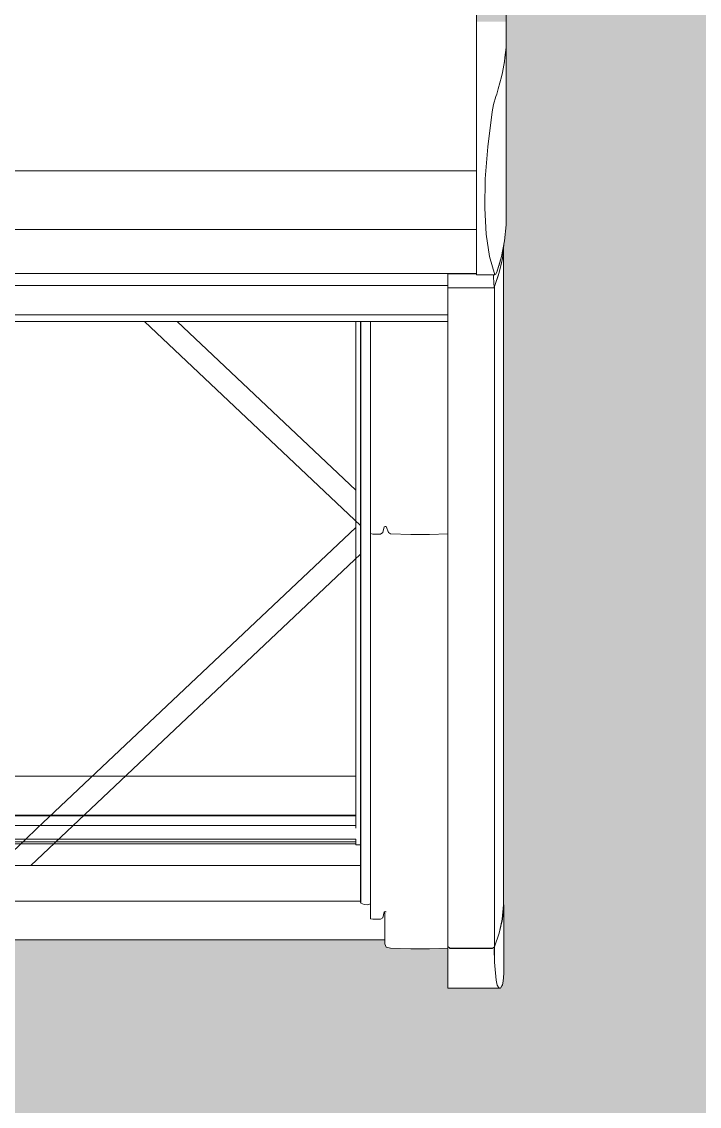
# Model space of a CAD drawing. Header units: metres. Extents: x -208 to 1512, y -277 to 123.
# Drawn here: x 827.632 to 828.219, y -12.988 to -12.049 of the extents above; entities that cross this region are included whole.
import ezdxf

# ---------------------------------------------------------------- set-up
doc = ezdxf.new("R2010")
doc.units = ezdxf.units.M
doc.header["$MEASUREMENT"] = 0
doc.linetypes.add('Wipeout_Contour', pattern=[1, 0, -1])
for name, color, linetype in [('325 Dachfenster', 7, 'Continuous'), ('330 Dachaufbau', 7, 'Continuous'), ('918 Lageplan Beschriftung.x', 7, 'Continuous')]:
    doc.layers.add(name, color=color, linetype=linetype)

# ---------------------------------------------------------------- blocks, each defined once
blk = doc.blocks.new('Dachfläche_65_5', base_point=(831.51728, -10.4))
at = {"layer": '330 Dachaufbau', "linetype": 'Continuous', "lineweight": 0, "true_color": 0x000000}
h = blk.add_hatch(color=18, dxfattribs=at)
h.paths.add_polyline_path([(831.51728, -13.58499), (828.57228, -13.58499), (828.57228, -11.155), (831.51728, -11.155), (831.51728, -10.4), (825.29541, -10.4), (825.31254, -15.07), (826.27442, -15.07), (826.27442, -14.22801), (828.02442, -14.22801), (828.02442, -15.07), (828.70279, -15.07), (828.70279, -14.22801), (830.45279, -14.22801), (830.45279, -15.07), (831.51728, -15.07)])
h.paths.add_polyline_path([(826.32035, -12.8025), (826.32035, -11.20127), (828.02035, -11.20127), (828.02035, -12.8025)], flags=0)
at = {"color": 254, "linetype": 'Wipeout_Contour', "lineweight": 0, "ltscale": 3309.07405}
blk.add_wipeout([(828.02035, -12.72472), (826.32035, -12.72472), (826.32035, -12.7424), (828.02035, -12.7424)], dxfattribs=at).dxf.layer = '330 Dachaufbau'
at = {"color": 254, "linetype": 'Wipeout_Contour', "lineweight": 0, "ltscale": 3309.077542}
blk.add_wipeout([(828.02035, -12.77776), (826.32035, -12.77776), (826.32035, -12.8025), (828.02035, -12.8025)], dxfattribs=at).dxf.layer = '330 Dachaufbau'
at = {"layer": '330 Dachaufbau', "color": 7, "linetype": 'Continuous', "lineweight": 18, "flags": 128}
for points in [[(828.02035, -12.72472), (826.32035, -12.72472)], [(826.32035, -12.8025), (828.02035, -12.8025)]]:
    blk.add_lwpolyline(points, dxfattribs=at)
at = {"color": 254, "linetype": 'Wipeout_Contour', "lineweight": 0, "ltscale": 3309.075686}
blk.add_wipeout([(828.02035, -12.7424), (826.32035, -12.7424), (826.32035, -12.77776), (828.02035, -12.77776)], dxfattribs=at).dxf.layer = '330 Dachaufbau'
at = {"layer": '330 Dachaufbau', "color": 7, "linetype": 'Continuous', "lineweight": 18, "flags": 128}
blk.add_lwpolyline([(828.02035, -12.8025), (828.02035, -11.20127)], dxfattribs=at)
blk = doc.blocks.new('VELUX SlopeRoofBundle[46]_5', base_point=(825.25728, 0))
at = {"color": 254, "linetype": 'Wipeout_Contour', "lineweight": 0, "ltscale": 6625.095433}
blk.add_wipeout([(828.05173, -12.1902), (828.05173, -12.20866), (828.05177, -12.13498), (828.05177, -12.04348), (828.05176, -12.04136), (828.05176, -12.04871), (828.05175, -12.05748), (828.05173, -12.07098)], dxfattribs=at).dxf.layer = '325 Dachfenster'
at = {"color": 254, "linetype": 'Wipeout_Contour', "lineweight": 0, "ltscale": 3312.694996}
blk.add_wipeout([(828.02613, -12.1849), (828.03375, -12.1849), (828.03583, -12.15704), (828.02613, -12.15704)], dxfattribs=at).dxf.layer = '325 Dachfenster'
at = {"color": 254, "linetype": 'Wipeout_Contour', "lineweight": 0, "ltscale": 3312.779445}
blk.add_wipeout([(828.02613, -12.26813), (828.04199, -12.26813), (828.03749, -12.25214), (828.02613, -12.25214)], dxfattribs=at).dxf.layer = '325 Dachfenster'
at = {"color": 254, "linetype": 'Wipeout_Contour', "lineweight": 0, "ltscale": 3312.153842}
blk.add_wipeout([(827.94623, -12.30851), (827.94493, -12.30851), (827.94493, -12.49136), (827.94623, -12.4862)], dxfattribs=at).dxf.layer = '325 Dachfenster'
at = {"color": 254, "linetype": 'Wipeout_Contour', "lineweight": 0, "ltscale": 4139.936155}
blk.add_wipeout([(828.00133, -12.30851), (827.98543, -12.30851), (827.98543, -12.49291), (828.00133, -12.4924), (828.00133, -12.36219)], dxfattribs=at).dxf.layer = '325 Dachfenster'
at = {"color": 254, "linetype": 'Wipeout_Contour', "lineweight": 0, "ltscale": 3310.891796}
blk.add_wipeout([(827.32273, -12.77972), (827.92553, -12.77972), (827.92553, -12.77965), (827.32273, -12.77965)], dxfattribs=at).dxf.layer = '325 Dachfenster'
at = {"color": 254, "linetype": 'Wipeout_Contour', "lineweight": 0, "ltscale": 4140.188047}
blk.add_wipeout([(828.00133, -12.88558), (828.00133, -12.88593), (828.04683, -12.88593), (828.04583, -12.88563), (828.04554, -12.88558)], dxfattribs=at).dxf.layer = '325 Dachfenster'
at = {"color": 254, "linetype": 'Wipeout_Contour', "lineweight": 0, "ltscale": 3312.507624}
blk.add_wipeout([(828.02613, -12.04871), (828.02613, -12.05748), (828.05175, -12.05748), (828.05176, -12.04871)], dxfattribs=at).dxf.layer = '325 Dachfenster'
at = {"color": 254, "linetype": 'Wipeout_Contour', "lineweight": 0, "ltscale": 4140.922845}
blk.add_wipeout([(828.04783, -12.09654), (828.04783, -12.25219), (828.05043, -12.23853), (828.05043, -12.08318), (828.04851, -12.09276)], dxfattribs=at).dxf.layer = '325 Dachfenster'
at = {"color": 254, "linetype": 'Wipeout_Contour', "lineweight": 0, "ltscale": 3312.762684}
blk.add_wipeout([(828.02613, -12.12692), (828.02613, -12.15704), (828.03583, -12.15704), (828.03957, -12.12692)], dxfattribs=at).dxf.layer = '325 Dachfenster'
at = {"color": 254, "linetype": 'Wipeout_Contour', "lineweight": 0, "ltscale": 3312.741485}
blk.add_wipeout([(828.02613, -12.23277), (828.02613, -12.25214), (828.03749, -12.25214), (828.0346, -12.23277)], dxfattribs=at).dxf.layer = '325 Dachfenster'
at = {"color": 254, "linetype": 'Wipeout_Contour', "lineweight": 0, "ltscale": 3312.130203}
blk.add_wipeout([(827.94283, -12.30851), (827.93623, -12.30851), (827.93623, -12.49263), (827.94283, -12.49263)], dxfattribs=at).dxf.layer = '325 Dachfenster'
at = {"color": 254, "linetype": 'Wipeout_Contour', "lineweight": 0, "ltscale": 3312.166839}
blk.add_wipeout([(827.94983, -12.30851), (827.94783, -12.30851), (827.94783, -12.48613), (827.94983, -12.49129)], dxfattribs=at).dxf.layer = '325 Dachfenster'
at = {"color": 254, "linetype": 'Wipeout_Contour', "lineweight": 0, "ltscale": 3310.891966}
blk.add_wipeout([(827.32273, -12.77972), (827.32273, -12.78516), (827.92553, -12.78516), (827.92553, -12.77972)], dxfattribs=at).dxf.layer = '325 Dachfenster'
at = {"color": 254, "linetype": 'Wipeout_Contour', "lineweight": 0, "ltscale": 3312.525722}
blk.add_wipeout([(828.00133, -12.88323), (828.00133, -12.88558), (828.04554, -12.88558), (828.04413, -12.88323)], dxfattribs=at).dxf.layer = '325 Dachfenster'
at = {"color": 254, "linetype": 'Wipeout_Contour', "lineweight": 0, "ltscale": 4140.924485}
blk.add_wipeout([(828.05078, -12.07961), (828.05043, -12.08318), (828.05043, -12.23853), (828.05173, -12.22463), (828.05173, -12.07098)], dxfattribs=at).dxf.layer = '325 Dachfenster'
at = {"color": 254, "linetype": 'Wipeout_Contour', "lineweight": 0, "ltscale": 3310.854867}
blk.add_wipeout([(827.22213, -12.15612), (827.22213, -12.17783), (828.02613, -12.17783), (828.02613, -12.15612)], dxfattribs=at).dxf.layer = '325 Dachfenster'
at = {"color": 254, "linetype": 'Wipeout_Contour', "lineweight": 0, "ltscale": 3312.63219}
blk.add_wipeout([(828.02613, -12.21028), (828.02613, -12.23277), (828.0346, -12.23277), (828.03332, -12.21028)], dxfattribs=at).dxf.layer = '325 Dachfenster'
at = {"color": 254, "linetype": 'Wipeout_Contour', "lineweight": 0, "ltscale": 3312.113153}
blk.add_wipeout([(827.93623, -12.30851), (827.93433, -12.30851), (827.93433, -12.49214), (827.93623, -12.49263)], dxfattribs=at).dxf.layer = '325 Dachfenster'
at = {"color": 254, "linetype": 'Wipeout_Contour', "lineweight": 0, "ltscale": 3312.147462}
blk.add_wipeout([(827.94283, -12.30851), (827.94283, -12.49263), (827.94493, -12.49136), (827.94493, -12.30851)], dxfattribs=at).dxf.layer = '325 Dachfenster'
at = {"color": 254, "linetype": 'Wipeout_Contour', "lineweight": 0, "ltscale": 3312.51381}
blk.add_wipeout([(828.00133, -12.87902), (828.00133, -12.88323), (828.04413, -12.88323), (828.04317, -12.87902)], dxfattribs=at).dxf.layer = '325 Dachfenster'
at = {"color": 254, "linetype": 'Wipeout_Contour', "lineweight": 0, "ltscale": 3312.508167}
blk.add_wipeout([(828.02613, -12.05748), (828.02613, -12.0678), (828.05174, -12.0678), (828.05175, -12.05748)], dxfattribs=at).dxf.layer = '325 Dachfenster'
at = {"color": 254, "linetype": 'Wipeout_Contour', "lineweight": 0, "ltscale": 3312.535101}
blk.add_wipeout([(828.02613, -12.1849), (828.02613, -12.21028), (828.03332, -12.21028), (828.03375, -12.1849)], dxfattribs=at).dxf.layer = '325 Dachfenster'
at = {"color": 254, "linetype": 'Wipeout_Contour', "lineweight": 0, "ltscale": 3312.158374}
blk.add_wipeout([(827.94703, -12.30851), (827.94623, -12.30851), (827.94623, -12.4862), (827.94703, -12.48591)], dxfattribs=at).dxf.layer = '325 Dachfenster'
at = {"color": 254, "linetype": 'Wipeout_Contour', "lineweight": 0, "ltscale": 3312.128909}
blk.add_wipeout([(827.93433, -12.82582), (827.93623, -12.82632), (827.93623, -12.49263), (827.93433, -12.49214)], dxfattribs=at).dxf.layer = '325 Dachfenster'
at = {"color": 254, "linetype": 'Wipeout_Contour', "lineweight": 0, "ltscale": 3312.517537}
blk.add_wipeout([(828.00133, -12.87902), (828.04317, -12.87902), (828.04196, -12.8665), (828.00133, -12.8665)], dxfattribs=at).dxf.layer = '325 Dachfenster'
at = {"color": 254, "linetype": 'Wipeout_Contour', "lineweight": 0, "ltscale": 3310.848278}
blk.add_wipeout([(827.22213, -12.05005), (827.22213, -12.05875), (828.02613, -12.05875), (828.02613, -12.05005)], dxfattribs=at).dxf.layer = '325 Dachfenster'
at = {"color": 254, "linetype": 'Wipeout_Contour', "lineweight": 0, "ltscale": 9936.768525}
blk.add_wipeout([(828.03332, -12.21028), (828.0346, -12.23277), (828.03749, -12.25214), (828.04199, -12.26813), (828.04263, -12.26784), (828.04373, -12.26568), (828.04373, -12.11157), (828.04297, -12.11348), (828.04089, -12.12034), (828.03957, -12.12692), (828.03583, -12.15704), (828.03375, -12.1849)], dxfattribs=at).dxf.layer = '325 Dachfenster'
at = {"color": 254, "linetype": 'Wipeout_Contour', "lineweight": 0, "ltscale": 3312.161579}
blk.add_wipeout([(827.94783, -12.30851), (827.94703, -12.30851), (827.94703, -12.48591), (827.94783, -12.48613)], dxfattribs=at).dxf.layer = '325 Dachfenster'
at = {"color": 254, "linetype": 'Wipeout_Contour', "lineweight": 0, "ltscale": 3310.847806}
blk.add_wipeout([(827.22213, -12.04256), (827.22213, -12.05005), (828.02613, -12.05005), (828.02613, -12.04256)], dxfattribs=at).dxf.layer = '325 Dachfenster'
at = {"color": 254, "linetype": 'Wipeout_Contour', "lineweight": 0, "ltscale": 4140.897605}
blk.add_wipeout([(828.04485, -12.10691), (828.04373, -12.11157), (828.04373, -12.26568), (828.04783, -12.25219), (828.04783, -12.09654)], dxfattribs=at).dxf.layer = '325 Dachfenster'
at = {"color": 254, "linetype": 'Wipeout_Contour', "lineweight": 0, "ltscale": 3312.213744}
blk.add_wipeout([(827.96923, -12.30851), (827.95163, -12.30851), (827.95163, -12.49235), (827.96923, -12.49291)], dxfattribs=at).dxf.layer = '325 Dachfenster'
at = {"layer": '325 Dachfenster', "linetype": 'Continuous', "lineweight": 0, "flags": 128}
for points in [[(828.05173, -12.20866), (828.05177, -12.13498)], [(828.05173, -12.22329), (828.05173, -12.20866)]]:
    blk.add_lwpolyline(points, dxfattribs=at)
at = {"color": 254, "linetype": 'Wipeout_Contour', "lineweight": 0, "ltscale": 4140.246538}
blk.add_wipeout([(828.02613, -12.07961), (828.02613, -12.09276), (828.04851, -12.09276), (828.05043, -12.08318), (828.05078, -12.07961)], dxfattribs=at).dxf.layer = '325 Dachfenster'
at = {"color": 254, "linetype": 'Wipeout_Contour', "lineweight": 0, "ltscale": 3312.458558}
blk.add_wipeout([(828.00133, -12.27933), (828.0413, -12.27933), (828.04093, -12.27016), (828.00133, -12.27016)], dxfattribs=at).dxf.layer = '325 Dachfenster'
at = {"color": 254, "linetype": 'Wipeout_Contour', "lineweight": 0, "ltscale": 3312.174881}
blk.add_wipeout([(827.95163, -12.30851), (827.94983, -12.30851), (827.94983, -12.49129), (827.95163, -12.49235)], dxfattribs=at).dxf.layer = '325 Dachfenster'
at = {"color": 254, "linetype": 'Wipeout_Contour', "lineweight": 0, "ltscale": 3312.281392}
blk.add_wipeout([(827.96923, -12.30851), (827.96923, -12.49291), (827.98543, -12.49291), (827.98543, -12.30851)], dxfattribs=at).dxf.layer = '325 Dachfenster'
at = {"color": 254, "linetype": 'Wipeout_Contour', "lineweight": 0, "ltscale": 4140.181202}
blk.add_wipeout([(828.02613, -12.0678), (828.02613, -12.07961), (828.05078, -12.07961), (828.05173, -12.07098), (828.05174, -12.0678)], dxfattribs=at).dxf.layer = '325 Dachfenster'
at = {"color": 254, "linetype": 'Wipeout_Contour', "lineweight": 0, "ltscale": 4140.32703}
blk.add_wipeout([(828.02613, -12.09276), (828.02613, -12.10691), (828.04485, -12.10691), (828.04783, -12.09654), (828.04851, -12.09276)], dxfattribs=at).dxf.layer = '325 Dachfenster'
at = {"color": 254, "linetype": 'Wipeout_Contour', "lineweight": 0, "ltscale": 3312.418991}
blk.add_wipeout([(828.02613, -12.26692), (828.00133, -12.26692), (828.00133, -12.26721), (828.02613, -12.26721)], dxfattribs=at).dxf.layer = '325 Dachfenster'
at = {"color": 254, "linetype": 'Wipeout_Contour', "lineweight": 0, "ltscale": 3312.169864}
blk.add_wipeout([(827.94493, -12.49136), (827.94493, -12.82504), (827.94623, -12.81988), (827.94623, -12.4862)], dxfattribs=at).dxf.layer = '325 Dachfenster'
at = {"layer": '325 Dachfenster', "linetype": 'Continuous', "lineweight": 0, "flags": 128}
blk.add_lwpolyline([(828.05177, -12.13498), (828.05177, -12.04348)], dxfattribs=at)
at = {"color": 254, "linetype": 'Wipeout_Contour', "lineweight": 0, "ltscale": 3310.84883}
blk.add_wipeout([(827.22213, -12.069), (828.02613, -12.069), (828.02613, -12.05875), (827.22213, -12.05875)], dxfattribs=at).dxf.layer = '325 Dachfenster'
at = {"color": 254, "linetype": 'Wipeout_Contour', "lineweight": 0, "ltscale": 4140.290223}
blk.add_wipeout([(828.02613, -12.10691), (828.02613, -12.11348), (828.04297, -12.11348), (828.04373, -12.11157), (828.04485, -12.10691)], dxfattribs=at).dxf.layer = '325 Dachfenster'
at = {"color": 254, "linetype": 'Wipeout_Contour', "lineweight": 0, "ltscale": 4968.424635}
blk.add_wipeout([(828.00133, -12.27016), (828.04093, -12.27016), (828.04093, -12.26813), (828.02613, -12.26813), (828.02613, -12.26721), (828.00133, -12.26721)], dxfattribs=at).dxf.layer = '325 Dachfenster'
at = {"color": 254, "linetype": 'Wipeout_Contour', "lineweight": 0, "ltscale": 3312.182863}
blk.add_wipeout([(827.94783, -12.81985), (827.94983, -12.82501), (827.94983, -12.49129), (827.94783, -12.48613)], dxfattribs=at).dxf.layer = '325 Dachfenster'
at = {"color": 254, "linetype": 'Wipeout_Contour', "lineweight": 0, "ltscale": 3312.145921}
blk.add_wipeout([(827.93623, -12.49263), (827.93623, -12.82632), (827.94283, -12.82632), (827.94283, -12.49263)], dxfattribs=at).dxf.layer = '325 Dachfenster'
at = {"color": 254, "linetype": 'Wipeout_Contour', "lineweight": 0, "ltscale": 3310.849471}
blk.add_wipeout([(828.02613, -12.069), (827.22213, -12.069), (827.22213, -12.08074), (828.02613, -12.08074)], dxfattribs=at).dxf.layer = '325 Dachfenster'
at = {"color": 254, "linetype": 'Wipeout_Contour', "lineweight": 0, "ltscale": 3312.615012}
blk.add_wipeout([(828.02613, -12.11348), (828.02613, -12.12034), (828.04089, -12.12034), (828.04297, -12.11348)], dxfattribs=at).dxf.layer = '325 Dachfenster'
at = {"color": 254, "linetype": 'Wipeout_Contour', "lineweight": 0, "ltscale": 3310.86029}
blk.add_wipeout([(827.22213, -12.2508), (827.22213, -12.26692), (828.02613, -12.26692), (828.02613, -12.2508)], dxfattribs=at).dxf.layer = '325 Dachfenster'
at = {"color": 254, "linetype": 'Wipeout_Contour', "lineweight": 0, "ltscale": 4968.889381}
blk.add_wipeout([(828.04093, -12.27016), (828.0413, -12.27933), (828.04138, -12.27924), (828.04183, -12.27806), (828.04183, -12.26813), (828.04093, -12.26813)], dxfattribs=at).dxf.layer = '325 Dachfenster'
at = {"color": 254, "linetype": 'Wipeout_Contour', "lineweight": 0, "ltscale": 3312.163276}
blk.add_wipeout([(827.94283, -12.82632), (827.94493, -12.82504), (827.94493, -12.49136), (827.94283, -12.49263)], dxfattribs=at).dxf.layer = '325 Dachfenster'
at = {"color": 254, "linetype": 'Wipeout_Contour', "lineweight": 0, "ltscale": 3310.850192}
blk.add_wipeout([(827.22213, -12.08074), (827.22213, -12.09368), (828.02613, -12.09368), (828.02613, -12.08074)], dxfattribs=at).dxf.layer = '325 Dachfenster'
at = {"color": 254, "linetype": 'Wipeout_Contour', "lineweight": 0, "ltscale": 3312.577616}
blk.add_wipeout([(828.02613, -12.12034), (828.02613, -12.12692), (828.03957, -12.12692), (828.04089, -12.12034)], dxfattribs=at).dxf.layer = '325 Dachfenster'
at = {"color": 254, "linetype": 'Wipeout_Contour', "lineweight": 0, "ltscale": 3310.859185}
blk.add_wipeout([(827.22213, -12.22959), (827.22213, -12.2508), (828.02613, -12.2508), (828.02613, -12.22959)], dxfattribs=at).dxf.layer = '325 Dachfenster'
at = {"color": 254, "linetype": 'Wipeout_Contour', "lineweight": 0, "ltscale": 5797.722102}
blk.add_wipeout([(828.04199, -12.26813), (828.04183, -12.26813), (828.04183, -12.27806), (828.04583, -12.26611), (828.04583, -12.25877), (828.04373, -12.26568), (828.04263, -12.26784)], dxfattribs=at).dxf.layer = '325 Dachfenster'
at = {"color": 254, "linetype": 'Wipeout_Contour', "lineweight": 0, "ltscale": 3312.173921}
blk.add_wipeout([(827.94623, -12.4862), (827.94623, -12.81988), (827.94703, -12.8196), (827.94703, -12.48591)], dxfattribs=at).dxf.layer = '325 Dachfenster'
at = {"color": 254, "linetype": 'Wipeout_Contour', "lineweight": 0, "ltscale": 3310.850981}
blk.add_wipeout([(827.22213, -12.10775), (828.02613, -12.10775), (828.02613, -12.09368), (827.22213, -12.09368)], dxfattribs=at).dxf.layer = '325 Dachfenster'
at = {"color": 254, "linetype": 'Wipeout_Contour', "lineweight": 0, "ltscale": 3310.853355}
blk.add_wipeout([(827.22213, -12.12635), (827.22213, -12.15612), (828.02613, -12.15612), (828.02613, -12.12635)], dxfattribs=at).dxf.layer = '325 Dachfenster'
at = {"color": 254, "linetype": 'Wipeout_Contour', "lineweight": 0, "ltscale": 3310.858532}
blk.add_wipeout([(827.22213, -12.22874), (827.22213, -12.22959), (828.02613, -12.22959), (828.02613, -12.22874)], dxfattribs=at).dxf.layer = '325 Dachfenster'
at = {"color": 254, "linetype": 'Wipeout_Contour', "lineweight": 0, "ltscale": 4140.443775}
blk.add_wipeout([(828.04583, -12.26611), (828.04853, -12.25394), (828.04853, -12.24851), (828.04783, -12.25219), (828.04583, -12.25877)], dxfattribs=at).dxf.layer = '325 Dachfenster'
at = {"color": 254, "linetype": 'Wipeout_Contour', "lineweight": 0, "ltscale": 4967.536946}
blk.add_wipeout([(827.94703, -12.8196), (827.94773, -12.81978), (827.94773, -12.81982), (827.94783, -12.81985), (827.94783, -12.48613), (827.94703, -12.48591)], dxfattribs=at).dxf.layer = '325 Dachfenster'
at = {"layer": '325 Dachfenster', "linetype": 'Continuous', "lineweight": 0, "flags": 128}
for points in [[(827.94623, -12.4862), (827.94703, -12.48591)], [(827.94703, -12.48591), (827.94783, -12.48613)], [(827.94283, -12.49263), (827.94493, -12.49136)]]:
    blk.add_lwpolyline(points, dxfattribs=at)
at = {"color": 254, "linetype": 'Wipeout_Contour', "lineweight": 0, "ltscale": 3310.85157}
blk.add_wipeout([(828.02613, -12.10775), (827.22213, -12.10775), (827.22213, -12.11383), (828.02613, -12.11383)], dxfattribs=at).dxf.layer = '325 Dachfenster'
at = {"color": 254, "linetype": 'Wipeout_Contour', "lineweight": 0, "ltscale": 3310.852303}
blk.add_wipeout([(827.22213, -12.12635), (828.02613, -12.12635), (828.02613, -12.12027), (827.22213, -12.12027)], dxfattribs=at).dxf.layer = '325 Dachfenster'
at = {"color": 254, "linetype": 'Wipeout_Contour', "lineweight": 0, "ltscale": 3310.857814}
blk.add_wipeout([(827.22213, -12.22874), (828.02613, -12.22874), (828.02613, -12.20526), (827.22213, -12.20526)], dxfattribs=at).dxf.layer = '325 Dachfenster'
at = {"color": 254, "linetype": 'Wipeout_Contour', "lineweight": 0, "ltscale": 3312.552856}
blk.add_wipeout([(828.04853, -12.25394), (828.04983, -12.2417), (828.04983, -12.24168), (828.04853, -12.24851)], dxfattribs=at).dxf.layer = '325 Dachfenster'
at = {"color": 254, "linetype": 'Wipeout_Contour', "lineweight": 0, "ltscale": 3312.229511}
blk.add_wipeout([(827.95163, -12.82607), (827.96923, -12.82663), (827.96923, -12.49291), (827.95163, -12.49235)], dxfattribs=at).dxf.layer = '325 Dachfenster'
at = {"layer": '325 Dachfenster', "linetype": 'Continuous', "lineweight": 0, "flags": 128}
blk.add_lwpolyline([(827.22213, -12.22874), (828.02613, -12.22874)], dxfattribs=at)
at = {"color": 254, "linetype": 'Wipeout_Contour', "lineweight": 0, "ltscale": 3310.851937}
blk.add_wipeout([(827.22213, -12.11383), (827.22213, -12.12027), (828.02613, -12.12027), (828.02613, -12.11383)], dxfattribs=at).dxf.layer = '325 Dachfenster'
at = {"color": 254, "linetype": 'Wipeout_Contour', "lineweight": 0, "ltscale": 3310.856344}
blk.add_wipeout([(827.22213, -12.20526), (828.02613, -12.20526), (828.02613, -12.17889), (827.22213, -12.17889)], dxfattribs=at).dxf.layer = '325 Dachfenster'
at = {"color": 254, "linetype": 'Wipeout_Contour', "lineweight": 0, "ltscale": 3312.190664}
blk.add_wipeout([(827.94983, -12.49129), (827.94983, -12.82501), (827.95163, -12.82607), (827.95163, -12.49235)], dxfattribs=at).dxf.layer = '325 Dachfenster'
at = {"color": 254, "linetype": 'Wipeout_Contour', "lineweight": 0, "ltscale": 3312.297124}
blk.add_wipeout([(827.96923, -12.49291), (827.96923, -12.82663), (827.98543, -12.82663), (827.98543, -12.49291)], dxfattribs=at).dxf.layer = '325 Dachfenster'
at = {"layer": '325 Dachfenster', "linetype": 'Continuous', "lineweight": 0, "flags": 128}
for points in [[(827.94493, -12.49136), (827.94623, -12.4862)], [(827.94783, -12.48613), (827.94983, -12.49129)], [(827.94983, -12.49129), (827.95163, -12.49235)]]:
    blk.add_lwpolyline(points, dxfattribs=at)
at = {"color": 254, "linetype": 'Wipeout_Contour', "lineweight": 0, "ltscale": 3310.855534}
blk.add_wipeout([(827.22213, -12.17861), (828.02613, -12.17861), (828.02613, -12.17804), (827.22213, -12.17804)], dxfattribs=at).dxf.layer = '325 Dachfenster'
at = {"color": 254, "linetype": 'Wipeout_Contour', "lineweight": 0, "ltscale": 3312.361297}
blk.add_wipeout([(827.98543, -12.49291), (827.98543, -12.82663), (828.00133, -12.82612), (828.00133, -12.4924)], dxfattribs=at).dxf.layer = '325 Dachfenster'
at = {"color": 254, "linetype": 'Wipeout_Contour', "lineweight": 0, "ltscale": 2483.657469}
blk.add_wipeout([(827.95163, -12.82607), (827.94783, -12.85032), (827.95163, -12.85138)], dxfattribs=at).dxf.layer = '325 Dachfenster'
at = {"color": 254, "linetype": 'Wipeout_Contour', "lineweight": 0, "ltscale": 3310.855511}
blk.add_wipeout([(827.22213, -12.17783), (827.22213, -12.17804), (828.02613, -12.17804), (828.02613, -12.17783)], dxfattribs=at).dxf.layer = '325 Dachfenster'
at = {"color": 254, "linetype": 'Wipeout_Contour', "lineweight": 0, "ltscale": 3312.240471}
blk.add_wipeout([(827.95163, -12.85138), (827.96923, -12.85195), (827.96923, -12.82663), (827.95163, -12.82607)], dxfattribs=at).dxf.layer = '325 Dachfenster'
at = {"color": 254, "linetype": 'Wipeout_Contour', "lineweight": 0, "ltscale": 3310.855559}
blk.add_wipeout([(827.22213, -12.17861), (827.22213, -12.17889), (828.02613, -12.17889), (828.02613, -12.17861)], dxfattribs=at).dxf.layer = '325 Dachfenster'
at = {"color": 254, "linetype": 'Wipeout_Contour', "lineweight": 0, "ltscale": 5795.818234}
blk.add_wipeout([(827.94683, -12.81967), (827.94683, -12.84756), (827.94783, -12.81992), (827.9478, -12.81984), (827.94773, -12.81982), (827.94773, -12.81978), (827.94703, -12.8196)], dxfattribs=at).dxf.layer = '325 Dachfenster'
at = {"color": 254, "linetype": 'Wipeout_Contour', "lineweight": 0, "ltscale": 3312.308106}
blk.add_wipeout([(827.96923, -12.82663), (827.96923, -12.85195), (827.98543, -12.85195), (827.98543, -12.82663)], dxfattribs=at).dxf.layer = '325 Dachfenster'
at = {"layer": '325 Dachfenster', "linetype": 'Continuous', "lineweight": 0, "flags": 128}
for points in [[(828.02613, -12.04136), (828.02613, -12.04871), (828.02613, -12.05748), (828.02613, -12.0678), (828.02613, -12.07961), (828.02613, -12.09276), (828.02613, -12.10691), (828.02613, -12.11348), (828.02613, -12.12034), (828.02613, -12.12692), (828.02613, -12.15704), (828.02613, -12.1849), (828.02613, -12.21028), (828.02613, -12.23277), (828.02613, -12.25214), (828.02613, -12.26813)], [(827.22213, -12.17783), (828.02613, -12.17783)]]:
    blk.add_lwpolyline(points, dxfattribs=at)
at = {"color": 254, "linetype": 'Wipeout_Contour', "lineweight": 0, "ltscale": 3312.525239}
blk.add_wipeout([(827.94783, -12.81992), (827.94683, -12.84756), (827.94783, -12.85032), (827.94983, -12.82501)], dxfattribs=at).dxf.layer = '325 Dachfenster'
at = {"color": 254, "linetype": 'Wipeout_Contour', "lineweight": 0, "ltscale": 3312.372258}
blk.add_wipeout([(827.98543, -12.85195), (828.00133, -12.85143), (828.00133, -12.82612), (827.98543, -12.82663)], dxfattribs=at).dxf.layer = '325 Dachfenster'
at = {"color": 254, "linetype": 'Wipeout_Contour', "lineweight": 0, "ltscale": 11590.845733}
blk.add_wipeout([(828.00303, -12.85121), (828.00133, -12.84996), (828.00133, -12.85136), (828.04141, -12.85136), (828.04183, -12.85025), (828.04583, -12.8383), (828.04853, -12.82613), (828.04983, -12.81389), (828.04963, -12.81374), (828.04963, -12.81389), (828.04833, -12.82613), (828.04563, -12.8383), (828.04163, -12.85025), (828.03983, -12.85121)], dxfattribs=at).dxf.layer = '325 Dachfenster'
at = {"color": 254, "linetype": 'Wipeout_Contour', "lineweight": 0, "ltscale": 2484.114677}
blk.add_wipeout([(827.94983, -12.82501), (827.94783, -12.85032), (827.95163, -12.82607)], dxfattribs=at).dxf.layer = '325 Dachfenster'
at = {"color": 254, "linetype": 'Wipeout_Contour', "lineweight": 0, "ltscale": 3310.895404}
blk.add_wipeout([(827.94683, -12.83197), (827.30143, -12.83197), (827.30143, -12.84392), (827.94683, -12.84392)], dxfattribs=at).dxf.layer = '325 Dachfenster'
at = {"color": 254, "linetype": 'Wipeout_Contour', "lineweight": 0, "ltscale": 4140.150719}
blk.add_wipeout([(828.04133, -12.85178), (828.00133, -12.85178), (828.00133, -12.8665), (828.04196, -12.8665), (828.04183, -12.8633)], dxfattribs=at).dxf.layer = '325 Dachfenster'
at = {"color": 254, "linetype": 'Wipeout_Contour', "lineweight": 0, "ltscale": 13243.565807}
blk.add_wipeout([(827.30143, -12.81967), (827.30143, -12.83197), (827.94683, -12.83197), (827.94683, -12.81967), (827.94623, -12.81988), (827.94493, -12.82504), (827.94283, -12.82632), (827.93623, -12.82632), (827.93433, -12.82582), (827.93433, -12.81741), (827.31393, -12.81741), (827.31393, -12.82582), (827.31203, -12.82632), (827.30543, -12.82632), (827.30333, -12.82504), (827.30203, -12.81988)], dxfattribs=at).dxf.layer = '325 Dachfenster'
at = {"color": 254, "linetype": 'Wipeout_Contour', "lineweight": 0, "ltscale": 3310.895776}
blk.add_wipeout([(827.30143, -12.84399), (827.94683, -12.84399), (827.94683, -12.84392), (827.30143, -12.84392)], dxfattribs=at).dxf.layer = '325 Dachfenster'
at = {"color": 254, "linetype": 'Wipeout_Contour', "lineweight": 0, "ltscale": 3312.487024}
blk.add_wipeout([(828.00133, -12.85136), (828.00133, -12.85178), (828.04133, -12.85178), (828.04141, -12.85136)], dxfattribs=at).dxf.layer = '325 Dachfenster'
at = {"layer": '325 Dachfenster', "linetype": 'Continuous', "lineweight": 0, "flags": 128}
for points in [[(827.93433, -12.82582), (827.93623, -12.82632), (827.94283, -12.82632)], [(827.94683, -12.84399), (827.30143, -12.84399)], [(827.94683, -12.84756), (827.94783, -12.85032)]]:
    blk.add_lwpolyline(points, dxfattribs=at)
at = {"color": 254, "linetype": 'Wipeout_Contour', "lineweight": 0, "ltscale": 3312.390833}
blk.add_wipeout([(828.00303, -12.27933), (828.00133, -12.27933), (828.00133, -12.84996), (828.00303, -12.85121)], dxfattribs=at).dxf.layer = '325 Dachfenster'
at = {"color": 254, "linetype": 'Wipeout_Contour', "lineweight": 0, "ltscale": 11588.10238}
blk.add_wipeout([(827.31393, -12.81741), (827.93433, -12.81741), (827.93433, -12.81284), (827.93193, -12.81366), (827.92883, -12.81359), (827.92603, -12.81246), (827.92553, -12.81161), (827.92553, -12.81048), (827.32273, -12.81048), (827.32273, -12.81161), (827.32223, -12.81246), (827.31943, -12.81359), (827.31633, -12.81366), (827.31393, -12.81284)], dxfattribs=at).dxf.layer = '325 Dachfenster'
at = {"color": 254, "linetype": 'Wipeout_Contour', "lineweight": 0, "ltscale": 3313.147663}
blk.add_wipeout([(827.94783, -12.81985), (827.9478, -12.81984), (827.94783, -12.81992), (827.94983, -12.82501)], dxfattribs=at).dxf.layer = '325 Dachfenster'
at = {"color": 254, "linetype": 'Wipeout_Contour', "lineweight": 0, "ltscale": 6625.304994}
blk.add_wipeout([(828.04583, -12.8383), (828.04183, -12.85025), (828.04183, -12.8633), (828.04196, -12.8665), (828.04317, -12.87902), (828.04413, -12.88323), (828.04554, -12.88558), (828.04583, -12.88563)], dxfattribs=at).dxf.layer = '325 Dachfenster'
at = {"layer": '325 Dachfenster', "linetype": 'Continuous', "lineweight": 0, "flags": 128}
for points in [[(827.94283, -12.82632), (827.94493, -12.82504)], [(827.94493, -12.82504), (827.94623, -12.81988)], [(827.94623, -12.81988), (827.94703, -12.8196)], [(827.94683, -12.81967), (827.94683, -12.84756)], [(827.94703, -12.8196), (827.94773, -12.81978)], [(827.94773, -12.81978), (827.94773, -12.81982)], [(827.9478, -12.81984), (827.94783, -12.81992)]]:
    blk.add_lwpolyline(points, dxfattribs=at)
at = {"color": 254, "linetype": 'Wipeout_Contour', "lineweight": 0, "ltscale": 3310.893693}
blk.add_wipeout([(827.32263, -12.81026), (827.32263, -12.81048), (827.92563, -12.81048), (827.92563, -12.81026)], dxfattribs=at).dxf.layer = '325 Dachfenster'
at = {"color": 254, "linetype": 'Wipeout_Contour', "lineweight": 0, "ltscale": 4140.843261}
blk.add_wipeout([(828.04983, -12.81389), (828.04853, -12.82613), (828.04853, -12.88296), (828.04907, -12.87979), (828.04983, -12.8733)], dxfattribs=at).dxf.layer = '325 Dachfenster'
at = {"color": 254, "linetype": 'Wipeout_Contour', "lineweight": 0, "ltscale": 3312.386931}
blk.add_wipeout([(828.04141, -12.85136), (828.04133, -12.85178), (828.04183, -12.8633), (828.04183, -12.85025)], dxfattribs=at).dxf.layer = '325 Dachfenster'
at = {"color": 254, "linetype": 'Wipeout_Contour', "lineweight": 0, "ltscale": 3312.467879}
blk.add_wipeout([(828.00303, -12.27933), (828.00303, -12.85121), (828.03983, -12.85121), (828.03983, -12.27933)], dxfattribs=at).dxf.layer = '325 Dachfenster'
at = {"color": 254, "linetype": 'Wipeout_Contour', "lineweight": 0, "ltscale": 3310.893359}
blk.add_wipeout([(827.32263, -12.81026), (827.92563, -12.81026), (827.92563, -12.79966), (827.32263, -12.79966)], dxfattribs=at).dxf.layer = '325 Dachfenster'
at = {"color": 254, "linetype": 'Wipeout_Contour', "lineweight": 0, "ltscale": 4968.677438}
blk.add_wipeout([(828.04583, -12.8383), (828.04583, -12.88563), (828.04683, -12.88593), (828.04814, -12.88408), (828.04853, -12.88296), (828.04853, -12.82613)], dxfattribs=at).dxf.layer = '325 Dachfenster'
at = {"layer": '325 Dachfenster', "linetype": 'Continuous', "lineweight": 0, "flags": 128}
for points in [[(827.95163, -12.49235), (827.96923, -12.49291), (827.98543, -12.49291), (828.00133, -12.4924)], [(827.94783, -12.85032), (827.95163, -12.85138), (827.96923, -12.85195), (827.98543, -12.85195), (828.00133, -12.85143)], [(828.00303, -12.85121), (828.00133, -12.84996)], [(828.00133, -12.84996), (828.00133, -12.85136)], [(828.00133, -12.85136), (828.00133, -12.85178)], [(828.00133, -12.85178), (828.00133, -12.8665), (828.00133, -12.87902), (828.00133, -12.88323), (828.00133, -12.88558), (828.00133, -12.88593)], [(828.04683, -12.88593), (828.00133, -12.88593)]]:
    blk.add_lwpolyline(points, dxfattribs=at)
at = {"color": 254, "linetype": 'Wipeout_Contour', "lineweight": 0, "ltscale": 4141.124476}
blk.add_wipeout([(828.04563, -12.26671), (828.04563, -12.8383), (828.04833, -12.82613), (828.04833, -12.25484), (828.04583, -12.26611)], dxfattribs=at).dxf.layer = '325 Dachfenster'
at = {"color": 254, "linetype": 'Wipeout_Contour', "lineweight": 0, "ltscale": 3310.892897}
blk.add_wipeout([(827.32263, -12.79534), (827.32263, -12.79966), (827.92563, -12.79966), (827.92563, -12.79534)], dxfattribs=at).dxf.layer = '325 Dachfenster'
at = {"color": 254, "linetype": 'Wipeout_Contour', "lineweight": 0, "ltscale": 4141.132055}
blk.add_wipeout([(828.04163, -12.27859), (828.04163, -12.85025), (828.04563, -12.8383), (828.04563, -12.26671), (828.04183, -12.27806)], dxfattribs=at).dxf.layer = '325 Dachfenster'
at = {"color": 254, "linetype": 'Wipeout_Contour', "lineweight": 0, "ltscale": 3310.892609}
blk.add_wipeout([(827.32263, -12.79534), (827.92563, -12.79534), (827.92563, -12.79032), (827.32263, -12.79032)], dxfattribs=at).dxf.layer = '325 Dachfenster'
at = {"layer": '325 Dachfenster', "linetype": 'Continuous', "lineweight": 0, "flags": 128}
for points in [[(828.04199, -12.26813), (828.02613, -12.26813)], [(828.04199, -12.26813), (828.04263, -12.26784)]]:
    blk.add_lwpolyline(points, dxfattribs=at)
at = {"color": 254, "linetype": 'Wipeout_Contour', "lineweight": 0, "ltscale": 4141.054484}
blk.add_wipeout([(828.04853, -12.25394), (828.04833, -12.25484), (828.04833, -12.82613), (828.04963, -12.81389), (828.04963, -12.24358)], dxfattribs=at).dxf.layer = '325 Dachfenster'
at = {"color": 254, "linetype": 'Wipeout_Contour', "lineweight": 0, "ltscale": 4968.120197}
blk.add_wipeout([(828.03983, -12.27933), (828.03983, -12.85121), (828.04163, -12.85025), (828.04163, -12.27859), (828.04138, -12.27924), (828.0413, -12.27933)], dxfattribs=at).dxf.layer = '325 Dachfenster'
at = {"color": 254, "linetype": 'Wipeout_Contour', "lineweight": 0, "ltscale": 3310.892198}
blk.add_wipeout([(827.32273, -12.78651), (827.92553, -12.78651), (827.92553, -12.78587), (827.32273, -12.78587)], dxfattribs=at).dxf.layer = '325 Dachfenster'
at = {"layer": '325 Dachfenster', "linetype": 'Continuous', "lineweight": 0, "flags": 128}
for points in [[(828.05176, -12.04136), (828.05176, -12.04871), (828.05175, -12.05748), (828.05174, -12.0678), (828.05173, -12.07098), (828.05078, -12.07961), (828.05043, -12.08318), (828.04851, -12.09276), (828.04783, -12.09654), (828.04485, -12.10691), (828.04373, -12.11157), (828.04297, -12.11348), (828.04089, -12.12034), (828.03957, -12.12692), (828.03583, -12.15704), (828.03375, -12.1849), (828.03332, -12.21028), (828.0346, -12.23277), (828.03749, -12.25214), (828.04199, -12.26813)], [(828.04263, -12.26784), (828.04373, -12.26568), (828.04783, -12.25219), (828.05043, -12.23853), (828.05173, -12.22463), (828.05173, -12.22329)], [(828.04138, -12.27924), (828.04183, -12.27806), (828.04583, -12.26611), (828.04853, -12.25394), (828.04983, -12.2417)], [(828.04983, -12.24168), (828.04983, -12.2417)], [(828.04963, -12.81389), (828.04963, -12.24358)], [(828.04093, -12.26813), (828.04093, -12.27016), (828.0413, -12.27933)], [(828.0413, -12.27933), (828.04138, -12.27924)], [(828.04163, -12.85025), (828.04163, -12.27859)], [(828.04983, -12.81389), (828.04853, -12.82613), (828.04583, -12.8383), (828.04183, -12.85025), (828.04141, -12.85136)], [(828.04963, -12.81389), (828.04833, -12.82613), (828.04563, -12.8383), (828.04163, -12.85025)], [(828.04963, -12.81374), (828.04983, -12.81389)], [(828.04983, -12.81389), (828.04983, -12.8733)], [(828.03983, -12.85121), (828.00303, -12.85121)], [(828.04163, -12.85025), (828.03983, -12.85121)], [(828.04133, -12.85178), (828.04141, -12.85136)], [(828.04133, -12.85178), (828.04183, -12.8633), (828.04196, -12.8665), (828.04317, -12.87902), (828.04413, -12.88323), (828.04554, -12.88558), (828.04583, -12.88563), (828.04683, -12.88593), (828.04814, -12.88408), (828.04853, -12.88296), (828.04907, -12.87979), (828.04983, -12.8733)]]:
    blk.add_lwpolyline(points, dxfattribs=at)
at = {"color": 254, "linetype": 'Wipeout_Contour', "lineweight": 0, "ltscale": 6621.78299}
blk.add_wipeout([(827.32263, -12.78948), (827.92563, -12.78948), (827.92563, -12.78862), (827.92553, -12.78835), (827.92553, -12.78757), (827.32273, -12.78757), (827.32273, -12.78835), (827.32263, -12.78862)], dxfattribs=at).dxf.layer = '325 Dachfenster'
at = {"color": 254, "linetype": 'Wipeout_Contour', "lineweight": 0, "ltscale": 3310.89225}
blk.add_wipeout([(827.32273, -12.78757), (827.92553, -12.78757), (827.92553, -12.78651), (827.32273, -12.78651)], dxfattribs=at).dxf.layer = '325 Dachfenster'
at = {"color": 254, "linetype": 'Wipeout_Contour', "lineweight": 0, "ltscale": 3310.892427}
blk.add_wipeout([(827.32263, -12.78948), (827.32263, -12.79032), (827.92563, -12.79032), (827.92563, -12.78948)], dxfattribs=at).dxf.layer = '325 Dachfenster'
at = {"color": 254, "linetype": 'Wipeout_Contour', "lineweight": 0, "ltscale": 3310.892156}
blk.add_wipeout([(827.32273, -12.78587), (827.92553, -12.78587), (827.92553, -12.78516), (827.32273, -12.78516)], dxfattribs=at).dxf.layer = '325 Dachfenster'
at = {"color": 254, "linetype": 'Wipeout_Contour', "lineweight": 0, "ltscale": 6625.812686}
blk.add_wipeout([(827.92553, -12.30851), (827.92553, -12.78835), (827.92563, -12.78862), (827.92563, -12.81048), (827.92553, -12.81048), (827.92553, -12.81161), (827.92603, -12.81246), (827.92603, -12.30851)], dxfattribs=at).dxf.layer = '325 Dachfenster'
at = {"color": 254, "linetype": 'Wipeout_Contour', "lineweight": 0, "ltscale": 3312.091565}
blk.add_wipeout([(827.92603, -12.30851), (827.92603, -12.81246), (827.92883, -12.81359), (827.92883, -12.30851)], dxfattribs=at).dxf.layer = '325 Dachfenster'
at = {"color": 254, "linetype": 'Wipeout_Contour', "lineweight": 0, "ltscale": 3312.103419}
blk.add_wipeout([(827.92883, -12.30851), (827.92883, -12.81359), (827.93193, -12.81366), (827.93193, -12.30851)], dxfattribs=at).dxf.layer = '325 Dachfenster'
at = {"layer": '325 Dachfenster', "linetype": 'Continuous', "lineweight": 0, "flags": 128}
for points in [[(827.92563, -12.78862), (827.92563, -12.78948), (827.92563, -12.79032), (827.92563, -12.79534), (827.92563, -12.79966), (827.92563, -12.81026)], [(827.92563, -12.81048), (827.32263, -12.81048)], [(827.92553, -12.81161), (827.92553, -12.81048)], [(827.92553, -12.81161), (827.92603, -12.81246)], [(827.92563, -12.81026), (827.92563, -12.81048)]]:
    blk.add_lwpolyline(points, dxfattribs=at)
at = {"color": 254, "linetype": 'Wipeout_Contour', "lineweight": 0, "ltscale": 6621.745839}
blk.add_wipeout([(827.32273, -12.48525), (827.32273, -12.50999), (827.60826, -12.77965), (827.64001, -12.77965), (827.92553, -12.50999), (827.92553, -12.48525), (827.73839, -12.30851), (827.50987, -12.30851)], dxfattribs=at).dxf.layer = '325 Dachfenster'
at = {"color": 254, "linetype": 'Wipeout_Contour', "lineweight": 0, "ltscale": 3312.114385}
blk.add_wipeout([(827.93193, -12.81366), (827.93433, -12.81284), (827.93433, -12.30851), (827.93193, -12.30851)], dxfattribs=at).dxf.layer = '325 Dachfenster'
at = {"layer": '325 Dachfenster', "linetype": 'Continuous', "lineweight": 0, "flags": 128}
for points in [[(827.93433, -12.49214), (827.93623, -12.49263), (827.94283, -12.49263)], [(827.92603, -12.81246), (827.92883, -12.81359)], [(827.92883, -12.81359), (827.93193, -12.81366)], [(827.93193, -12.81366), (827.93433, -12.81284)]]:
    blk.add_lwpolyline(points, dxfattribs=at)
at = {"color": 254, "linetype": 'Wipeout_Contour', "lineweight": 0, "ltscale": 2483.359567}
blk.add_wipeout([(827.92553, -12.30851), (827.73839, -12.30851), (827.92553, -12.48525)], dxfattribs=at).dxf.layer = '325 Dachfenster'
at = {"color": 254, "linetype": 'Wipeout_Contour', "lineweight": 0, "ltscale": 2483.290932}
blk.add_wipeout([(827.64001, -12.77965), (827.92553, -12.77965), (827.92553, -12.50999)], dxfattribs=at).dxf.layer = '325 Dachfenster'
at = {"layer": '325 Dachfenster', "linetype": 'Continuous', "lineweight": 0, "flags": 128}
for points in [[(827.62413, -12.76777), (827.63559, -12.75695), (827.64532, -12.74776), (827.92157, -12.48686)], [(827.64001, -12.77965), (827.92553, -12.50999)], [(827.92143, -12.70229), (827.32683, -12.70229)], [(827.92143, -12.73602), (827.32683, -12.73602)], [(827.92143, -12.7368), (827.32683, -12.7368)], [(827.92143, -12.74493), (827.32683, -12.74493)], [(827.92157, -12.75695), (827.3267, -12.75695)], [(827.92143, -12.75914), (827.32683, -12.75914)], [(827.92143, -12.76169), (827.92143, -12.75695)], [(827.92143, -12.76084), (827.32683, -12.76084)], [(827.92163, -12.7619), (827.92143, -12.76169)], [(827.92553, -12.7619), (827.92163, -12.7619)], [(827.92553, -12.77965), (827.32273, -12.77965)], [(827.92553, -12.77972), (827.32273, -12.77972)]]:
    blk.add_lwpolyline(points, dxfattribs=at)
at = {"color": 254, "linetype": 'Wipeout_Contour', "lineweight": 0, "ltscale": 3310.863057}
blk.add_wipeout([(827.24693, -12.30264), (827.24693, -12.30838), (828.00133, -12.30838), (828.00133, -12.30264)], dxfattribs=at).dxf.layer = '325 Dachfenster'
at = {"color": 254, "linetype": 'Wipeout_Contour', "lineweight": 0, "ltscale": 3310.862841}
blk.add_wipeout([(827.24693, -12.30112), (827.24693, -12.30264), (828.00133, -12.30264), (828.00133, -12.30112)], dxfattribs=at).dxf.layer = '325 Dachfenster'
at = {"color": 254, "linetype": 'Wipeout_Contour', "lineweight": 0, "ltscale": 3310.863232}
blk.add_wipeout([(827.24693, -12.30851), (828.00133, -12.30851), (828.00133, -12.30838), (827.24693, -12.30838)], dxfattribs=at).dxf.layer = '325 Dachfenster'
at = {"layer": '325 Dachfenster', "linetype": 'Continuous', "lineweight": 0, "flags": 128}
for points in [[(828.00133, -12.30851), (827.24693, -12.30851)], [(827.73839, -12.30851), (827.92553, -12.48525)], [(827.76684, -12.30851), (827.92157, -12.45463)], [(827.92143, -12.74747), (827.92143, -12.30851)], [(827.92553, -12.78835), (827.92553, -12.30851)], [(827.93433, -12.82582), (827.93433, -12.49214), (827.93433, -12.30851)]]:
    blk.add_lwpolyline(points, dxfattribs=at)
at = {"color": 254, "linetype": 'Wipeout_Contour', "lineweight": 0, "ltscale": 3310.862738}
blk.add_wipeout([(827.24693, -12.29917), (827.24693, -12.30112), (828.00133, -12.30112), (828.00133, -12.29917)], dxfattribs=at).dxf.layer = '325 Dachfenster'
at = {"color": 254, "linetype": 'Wipeout_Contour', "lineweight": 0, "ltscale": 3310.862612}
blk.add_wipeout([(828.00133, -12.29685), (827.24693, -12.29685), (827.24693, -12.29917), (828.00133, -12.29917)], dxfattribs=at).dxf.layer = '325 Dachfenster'
at = {"layer": '325 Dachfenster', "linetype": 'Continuous', "lineweight": 0, "flags": 128}
blk.add_lwpolyline([(828.00133, -12.30264), (827.24693, -12.30264)], dxfattribs=at)
at = {"color": 254, "linetype": 'Wipeout_Contour', "lineweight": 0, "ltscale": 3310.862288}
blk.add_wipeout([(827.24693, -12.2941), (828.00133, -12.2941), (828.00133, -12.29105), (827.24693, -12.29105)], dxfattribs=at).dxf.layer = '325 Dachfenster'
at = {"color": 254, "linetype": 'Wipeout_Contour', "lineweight": 0, "ltscale": 3310.862461}
blk.add_wipeout([(827.24693, -12.29685), (828.00133, -12.29685), (828.00133, -12.2941), (827.24693, -12.2941)], dxfattribs=at).dxf.layer = '325 Dachfenster'
at = {"color": 254, "linetype": 'Wipeout_Contour', "lineweight": 0, "ltscale": 3310.862094}
blk.add_wipeout([(827.24693, -12.28755), (827.24693, -12.29105), (828.00133, -12.29105), (828.00133, -12.28755)], dxfattribs=at).dxf.layer = '325 Dachfenster'
at = {"color": 254, "linetype": 'Wipeout_Contour', "lineweight": 0, "ltscale": 3310.86188}
blk.add_wipeout([(827.24693, -12.28383), (827.24693, -12.28755), (828.00133, -12.28755), (828.00133, -12.28383)], dxfattribs=at).dxf.layer = '325 Dachfenster'
at = {"color": 254, "linetype": 'Wipeout_Contour', "lineweight": 0, "ltscale": 3310.861654}
blk.add_wipeout([(827.24693, -12.28383), (828.00133, -12.28383), (828.00133, -12.27995), (827.24693, -12.27995)], dxfattribs=at).dxf.layer = '325 Dachfenster'
at = {"color": 254, "linetype": 'Wipeout_Contour', "lineweight": 0, "ltscale": 3310.861403}
blk.add_wipeout([(827.24693, -12.27718), (827.24693, -12.27812), (828.00133, -12.27812), (828.00133, -12.27718)], dxfattribs=at).dxf.layer = '325 Dachfenster'
at = {"color": 254, "linetype": 'Wipeout_Contour', "lineweight": 0, "ltscale": 3310.861489}
blk.add_wipeout([(827.24693, -12.27937), (828.00133, -12.27937), (828.00133, -12.27887), (827.24693, -12.27887)], dxfattribs=at).dxf.layer = '325 Dachfenster'
at = {"color": 254, "linetype": 'Wipeout_Contour', "lineweight": 0, "ltscale": 3310.86133}
blk.add_wipeout([(827.24693, -12.27566), (827.24693, -12.27718), (828.00133, -12.27718), (828.00133, -12.27566)], dxfattribs=at).dxf.layer = '325 Dachfenster'
at = {"color": 254, "linetype": 'Wipeout_Contour', "lineweight": 0, "ltscale": 3310.8611}
blk.add_wipeout([(828.00133, -12.2714), (827.24693, -12.2714), (827.24693, -12.27371), (828.00133, -12.27371)], dxfattribs=at).dxf.layer = '325 Dachfenster'
at = {"color": 254, "linetype": 'Wipeout_Contour', "lineweight": 0, "ltscale": 3310.861227}
blk.add_wipeout([(827.24693, -12.27566), (828.00133, -12.27566), (828.00133, -12.27371), (827.24693, -12.27371)], dxfattribs=at).dxf.layer = '325 Dachfenster'
at = {"color": 254, "linetype": 'Wipeout_Contour', "lineweight": 0, "ltscale": 3310.86095}
blk.add_wipeout([(828.00133, -12.26864), (827.24693, -12.26864), (827.24693, -12.2714), (828.00133, -12.2714)], dxfattribs=at).dxf.layer = '325 Dachfenster'
at = {"color": 254, "linetype": 'Wipeout_Contour', "lineweight": 0, "ltscale": 3310.861463}
blk.add_wipeout([(827.24693, -12.27887), (828.00133, -12.27887), (828.00133, -12.27846), (827.24693, -12.27846)], dxfattribs=at).dxf.layer = '325 Dachfenster'
at = {"color": 254, "linetype": 'Wipeout_Contour', "lineweight": 0, "ltscale": 3310.860817}
blk.add_wipeout([(827.24693, -12.26692), (827.24693, -12.26864), (828.00133, -12.26864), (828.00133, -12.26692)], dxfattribs=at).dxf.layer = '325 Dachfenster'
at = {"color": 254, "linetype": 'Wipeout_Contour', "lineweight": 0, "ltscale": 3310.86144}
blk.add_wipeout([(827.24693, -12.27812), (827.24693, -12.27846), (828.00133, -12.27846), (828.00133, -12.27812)], dxfattribs=at).dxf.layer = '325 Dachfenster'
at = {"layer": '325 Dachfenster', "linetype": 'Continuous', "lineweight": 0, "flags": 128}
for points in [[(827.22213, -12.26692), (828.02613, -12.26692)], [(828.00133, -12.26692), (828.00133, -12.26721)], [(828.00133, -12.26721), (828.02613, -12.26721)]]:
    blk.add_lwpolyline(points, dxfattribs=at)
at = {"color": 254, "linetype": 'Wipeout_Contour', "lineweight": 0, "ltscale": 3310.861528}
blk.add_wipeout([(827.24693, -12.27995), (828.00133, -12.27995), (828.00133, -12.2796), (827.24693, -12.2796)], dxfattribs=at).dxf.layer = '325 Dachfenster'
at = {"color": 254, "linetype": 'Wipeout_Contour', "lineweight": 0, "ltscale": 3310.861513}
blk.add_wipeout([(827.24693, -12.27944), (827.24693, -12.2796), (828.00133, -12.2796), (828.00133, -12.27944)], dxfattribs=at).dxf.layer = '325 Dachfenster'
at = {"color": 254, "linetype": 'Wipeout_Contour', "lineweight": 0, "ltscale": 3310.861506}
blk.add_wipeout([(827.24693, -12.27937), (827.24693, -12.27944), (828.00133, -12.27944), (828.00133, -12.27937)], dxfattribs=at).dxf.layer = '325 Dachfenster'
at = {"layer": '325 Dachfenster', "linetype": 'Continuous', "lineweight": 0, "flags": 128}
for points in [[(828.00133, -12.26721), (828.00133, -12.27016), (828.00133, -12.27933)], [(828.00133, -12.27718), (827.24693, -12.27718)], [(828.00133, -12.84996), (828.00133, -12.27933)], [(828.0413, -12.27933), (828.00133, -12.27933)]]:
    blk.add_lwpolyline(points, dxfattribs=at)
blk = doc.blocks.new('Dachfläche_77_5', base_point=(828.07413, -12.8025))
at = {"layer": '325 Dachfenster', "color": 7, "linetype": 'Continuous', "lineweight": 13, "true_color": 0xf4f4f4, "flags": 128}
for points in [[(827.92143, -12.63823), (827.32683, -12.63823)], [(827.32683, -12.68256), (827.92143, -12.68256)]]:
    blk.add_lwpolyline(points, dxfattribs=at)
at = {"layer": '325 Dachfenster', "linetype": 'Continuous', "lineweight": 0}
blk.add_blockref('VELUX SlopeRoofBundle[46]_5', (825.25728, 0), dxfattribs=at)

msp = doc.modelspace()

# ---------------------------------------------------------------- hatches: boundary and pattern name
at = {"layer": '918 Lageplan Beschriftung.x', "linetype": 'Continuous', "lineweight": 0, "true_color": 0x3f0000}
msp.add_hatch(color=18, dxfattribs=at).paths.add_polyline_path([(825.31254, -15.07), (830.63228, -15.07), (830.63228, -15.97), (838.86228, -15.97), (838.86228, -15.07), (844.19207, -15.07), (844.24254, 0.07), (838.34728, 0.07), (838.34728, 0.8), (831.14728, 0.8), (831.14728, 0.07), (825.25702, 0.07)])

# ---------------------------------------------------------------- next in the draw order: block references
at = {"layer": '330 Dachaufbau', "color": 7, "linetype": 'Continuous', "lineweight": 18}
msp.add_blockref('Dachfläche_65_5', (831.51728, -10.4), dxfattribs=at)

# ---------------------------------------------------------------- next in the draw order: block references
at = {"layer": '325 Dachfenster', "color": 7, "linetype": 'Continuous', "lineweight": 13, "true_color": 0xf4f4f4}
msp.add_blockref('Dachfläche_77_5', (828.07413, -12.8025), dxfattribs=at)

doc.saveas('drawing.dxf')
